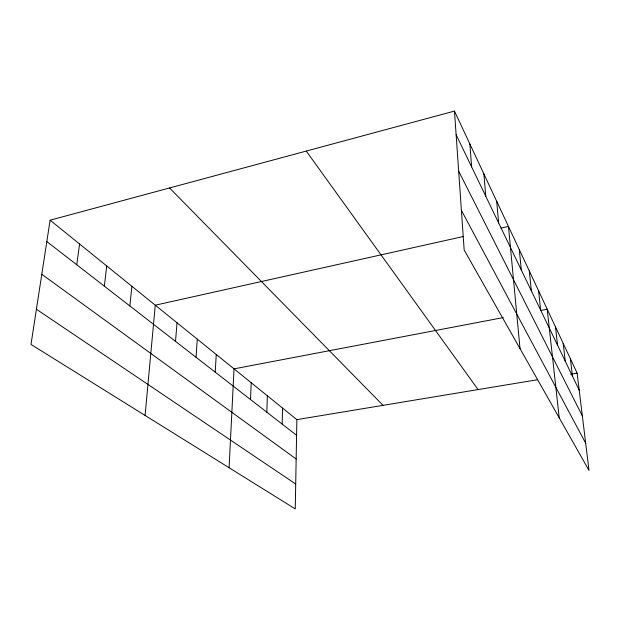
<?xml version="1.0" encoding="UTF-8"?>
<svg xmlns="http://www.w3.org/2000/svg" width="620" height="620" viewBox="0 0 620 620"><rect width="100%" height="100%" fill="white"/><g stroke="black" fill="none" stroke-linecap="round" stroke-linejoin="round"><path stroke-width="0.93" d="M50.111 220.193L296.864 419.639L295.26 508.919L31 344.433L50.111 220.193L454.475 111.081L577.127 373.147L589 470.417L464.171 250.031L454.475 111.081M282.147 424.072L282.55 408.068M266.817 412.192L267.36 395.793M250.526 399.551L251.216 382.749M229.09 467.736L234.035 368.853L503.378 317.572M215.21 372.155L216.256 354.493M196.029 357.283L197.292 339.156M175.514 341.364L177.01 322.764M145.08 415.439L155.271 305.195L463.698 236.429M129.844 305.947L131.921 286.324M104.338 286.161L106.756 265.98M76.748 264.763L79.577 244.009M501.007 228.113L508.47 226.447L520.033 348.657M540.679 310.465L547.204 309.225L559.225 417.849M296.864 419.639L537.672 379.696M570.555 374.24L577.127 373.147M36.41 309.248L295.709 484.042M41.788 274.288L296.159 459.009M46.826 241.552L296.585 435.279M169.555 187.961L383.028 405.348M306.249 151.078L478.09 389.577M461.404 210.343L585.675 443.215M458.668 171.174L582.343 415.927M456.126 134.726L579.196 390.112M570.377 358.74L572.462 376.138M563.177 343.356L565.269 361.212M555.474 326.887L557.558 345.224M538.586 290.803L540.656 310.147M529.31 270.987L531.363 290.865M519.296 249.597L521.327 270.041M496.705 201.322L498.643 222.96M483.887 173.933L485.755 196.222M469.875 143.98L471.642 166.935"/></g></svg>
